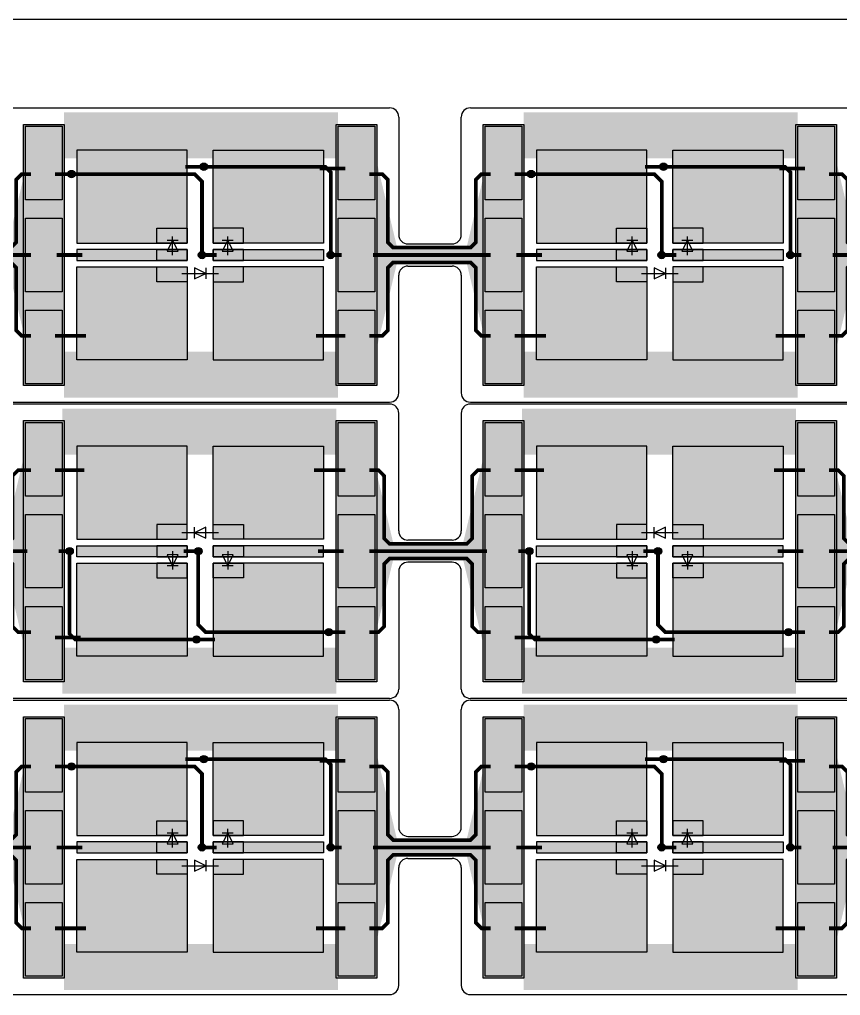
# Model space of a CAD drawing. Extents: x 1822 to 2392, y 725 to 1125.
# Drawn here: x 2092.9 to 2137.5, y 982.1 to 1035.1 of the extents above; entities that cross this region are included whole.
import ezdxf

# ---------------------------------------------------------------- set-up
doc = ezdxf.new("R2010")
doc.units = 0
doc.header["$LTSCALE"] = 0.2
for name, color, linetype in [('BS', 1, 'CONTINUOUS'), ('Durchsteiger', 3, 'CONTINUOUS'), ('LED', 7, 'CONTINUOUS'), ('LS', 5, 'CONTINUOUS'), ('Rand', 6, 'CONTINUOUS')]:
    doc.layers.add(name, color=color, linetype=linetype)

msp = doc.modelspace()

# ---------------------------------------------------------------- hatches: boundary and pattern name
at = {"layer": 'BS'}
h = msp.add_hatch(color=256, dxfattribs=at)
h.paths.add_polyline_path([(2095.2, 1029.3), (2093.2, 1029.3), (2093.2, 1025.3), (2095.2, 1025.3)])
h.paths.add_polyline_path([(2095.2, 1024.3), (2093.2, 1024.3), (2093.2, 1020.3), (2095.2, 1020.3)])
h.paths.add_polyline_path([(2095.2, 1019.3), (2093.2, 1019.3), (2093.2, 1015.3), (2095.2, 1015.3)])
h = msp.add_hatch(color=256, dxfattribs=at)
h.paths.add_polyline_path([(2112.2, 1029.3), (2110.2, 1029.3), (2110.2, 1025.3), (2112.2, 1025.3)])
h.paths.add_polyline_path([(2112.2, 1024.3), (2110.2, 1024.3), (2110.2, 1020.3), (2112.2, 1020.3)])
h.paths.add_polyline_path([(2112.2, 1019.3), (2110.2, 1019.3), (2110.2, 1015.3), (2112.2, 1015.3)])
h = msp.add_hatch(color=256, dxfattribs=at)
h.paths.add_polyline_path([(2120.2, 1029.3), (2118.2, 1029.3), (2118.2, 1025.3), (2120.2, 1025.3)])
h.paths.add_polyline_path([(2120.2, 1024.3), (2118.2, 1024.3), (2118.2, 1020.3), (2120.2, 1020.3)])
h.paths.add_polyline_path([(2120.2, 1019.3), (2118.2, 1019.3), (2118.2, 1015.3), (2120.2, 1015.3)])
h = msp.add_hatch(color=256, dxfattribs=at)
h.paths.add_polyline_path([(2137.2, 1029.3), (2135.2, 1029.3), (2135.2, 1025.3), (2137.2, 1025.3)])
h.paths.add_polyline_path([(2137.2, 1024.3), (2135.2, 1024.3), (2135.2, 1020.3), (2137.2, 1020.3)])
h.paths.add_polyline_path([(2137.2, 1019.3), (2135.2, 1019.3), (2135.2, 1015.3), (2137.2, 1015.3)])
h = msp.add_hatch(color=256, dxfattribs=at)
h.paths.add_polyline_path([(2096, 1028), (2096, 1022.95), (2100.35, 1022.95), (2100.35, 1023.75), (2102, 1023.75), (2102, 1028)])
h.paths.add_polyline_path([(2096, 1022.6), (2096, 1022), (2100.35, 1022), (2100.35, 1022.6)])
h.paths.add_polyline_path([(2096, 1021.65), (2096, 1016.6), (2102, 1016.6), (2102, 1020.85), (2100.35, 1020.85), (2100.35, 1021.65)])
h.paths.add_polyline_path([(2105.05, 1021.65), (2105.05, 1020.85), (2103.4, 1020.85), (2103.4, 1016.6), (2109.4, 1016.6), (2109.4, 1021.65)])
h.paths.add_polyline_path([(2105.05, 1022.6), (2105.05, 1022), (2109.4, 1022), (2109.4, 1022.6)])
h.paths.add_polyline_path([(2103.4, 1028), (2103.4, 1023.75), (2105.05, 1023.75), (2105.05, 1022.95), (2109.4, 1022.95), (2109.4, 1028)])
h.paths.add_polyline_path([(2103.4, 1023.75), (2103.4, 1022.95), (2104.125, 1022.95), (2104.2, 1023.1), (2104.275, 1022.95), (2105.05, 1022.95), (2105.05, 1023.75)], flags=17)
h.paths.add_polyline_path([(2103.4, 1022.6), (2103.4, 1022), (2105.05, 1022), (2105.05, 1022.6), (2104.45, 1022.6), (2104.5, 1022.5), (2103.9, 1022.5), (2103.95, 1022.6)])
h.paths.add_polyline_path([(2103.4, 1021.65), (2103.4, 1020.85), (2105.05, 1020.85), (2105.05, 1021.65)], flags=17)
h.paths.add_polyline_path([(2100.35, 1021.65), (2100.35, 1020.85), (2102, 1020.85), (2102, 1021.65)], flags=16)
h.paths.add_polyline_path([(2100.35, 1022.6), (2100.35, 1022), (2102, 1022), (2102, 1022.6), (2101.45, 1022.6), (2101.5, 1022.5), (2100.9, 1022.5), (2100.95, 1022.6)])
h.paths.add_polyline_path([(2100.35, 1023.75), (2100.35, 1022.95), (2101.125, 1022.95), (2101.2, 1023.1), (2101.275, 1022.95), (2102, 1022.95), (2102, 1023.75)], flags=17)
h = msp.add_hatch(color=256, dxfattribs=at)
h.paths.add_polyline_path([(2121, 1028), (2121, 1022.95), (2125.35, 1022.95), (2125.35, 1023.75), (2127, 1023.75), (2127, 1028)])
h.paths.add_polyline_path([(2121, 1022.6), (2121, 1022), (2125.35, 1022), (2125.35, 1022.6)])
h.paths.add_polyline_path([(2121, 1021.65), (2121, 1016.6), (2127, 1016.6), (2127, 1020.85), (2125.35, 1020.85), (2125.35, 1021.65)])
h.paths.add_polyline_path([(2130.05, 1021.65), (2130.05, 1020.85), (2128.4, 1020.85), (2128.4, 1016.6), (2134.4, 1016.6), (2134.4, 1021.65)])
h.paths.add_polyline_path([(2130.05, 1022.6), (2130.05, 1022), (2134.4, 1022), (2134.4, 1022.6)])
h.paths.add_polyline_path([(2128.4, 1028), (2128.4, 1023.75), (2130.05, 1023.75), (2130.05, 1022.95), (2134.4, 1022.95), (2134.4, 1028)])
h.paths.add_polyline_path([(2128.4, 1023.75), (2128.4, 1022.95), (2129.125, 1022.95), (2129.2, 1023.1), (2129.275, 1022.95), (2130.05, 1022.95), (2130.05, 1023.75)], flags=17)
h.paths.add_polyline_path([(2128.4, 1022.6), (2128.4, 1022), (2130.05, 1022), (2130.05, 1022.6), (2129.45, 1022.6), (2129.5, 1022.5), (2128.9, 1022.5), (2128.95, 1022.6)])
h.paths.add_polyline_path([(2128.4, 1021.65), (2128.4, 1020.85), (2130.05, 1020.85), (2130.05, 1021.65)], flags=17)
h.paths.add_polyline_path([(2125.35, 1021.65), (2125.35, 1020.85), (2127, 1020.85), (2127, 1021.65)], flags=16)
h.paths.add_polyline_path([(2125.35, 1022.6), (2125.35, 1022), (2127, 1022), (2127, 1022.6), (2126.45, 1022.6), (2126.5, 1022.5), (2125.9, 1022.5), (2125.95, 1022.6)])
h.paths.add_polyline_path([(2125.35, 1023.75), (2125.35, 1022.95), (2126.125, 1022.95), (2126.2, 1023.1), (2126.275, 1022.95), (2127, 1022.95), (2127, 1023.75)], flags=17)
h = msp.add_hatch(color=256, dxfattribs=at)
h.paths.add_polyline_path([(2093.2, 999.2), (2095.2, 999.2), (2095.2, 1003.2), (2093.2, 1003.2)])
h.paths.add_polyline_path([(2093.2, 1004.2), (2095.2, 1004.2), (2095.2, 1008.2), (2093.2, 1008.2)])
h.paths.add_polyline_path([(2093.2, 1009.2), (2095.2, 1009.2), (2095.2, 1013.2), (2093.2, 1013.2)])
h = msp.add_hatch(color=256, dxfattribs=at)
h.paths.add_polyline_path([(2110.2, 999.2), (2112.2, 999.2), (2112.2, 1003.2), (2110.2, 1003.2)])
h.paths.add_polyline_path([(2110.2, 1004.2), (2112.2, 1004.2), (2112.2, 1008.2), (2110.2, 1008.2)])
h.paths.add_polyline_path([(2110.2, 1009.2), (2112.2, 1009.2), (2112.2, 1013.2), (2110.2, 1013.2)])
h = msp.add_hatch(color=256, dxfattribs=at)
h.paths.add_polyline_path([(2118.2, 999.2), (2120.2, 999.2), (2120.2, 1003.2), (2118.2, 1003.2)])
h.paths.add_polyline_path([(2118.2, 1004.2), (2120.2, 1004.2), (2120.2, 1008.2), (2118.2, 1008.2)])
h.paths.add_polyline_path([(2118.2, 1009.2), (2120.2, 1009.2), (2120.2, 1013.2), (2118.2, 1013.2)])
h = msp.add_hatch(color=256, dxfattribs=at)
h.paths.add_polyline_path([(2135.2, 999.2), (2137.2, 999.2), (2137.2, 1003.2), (2135.2, 1003.2)])
h.paths.add_polyline_path([(2135.2, 1004.2), (2137.2, 1004.2), (2137.2, 1008.2), (2135.2, 1008.2)])
h.paths.add_polyline_path([(2135.2, 1009.2), (2137.2, 1009.2), (2137.2, 1013.2), (2135.2, 1013.2)])
h = msp.add_hatch(color=256, dxfattribs=at)
h.paths.add_polyline_path([(2109.4, 1000.5), (2109.4, 1005.55), (2105.05, 1005.55), (2105.05, 1004.75), (2103.4, 1004.75), (2103.4, 1000.5)])
h.paths.add_polyline_path([(2109.4, 1005.9), (2109.4, 1006.5), (2105.05, 1006.5), (2105.05, 1005.9)])
h.paths.add_polyline_path([(2109.4, 1006.85), (2109.4, 1011.9), (2103.4, 1011.9), (2103.4, 1007.65), (2105.05, 1007.65), (2105.05, 1006.85)])
h.paths.add_polyline_path([(2100.35, 1006.85), (2100.35, 1007.65), (2102, 1007.65), (2102, 1011.9), (2096, 1011.9), (2096, 1006.85)])
h.paths.add_polyline_path([(2100.35, 1005.9), (2100.35, 1006.5), (2096, 1006.5), (2096, 1005.9)])
h.paths.add_polyline_path([(2102, 1000.5), (2102, 1004.75), (2100.35, 1004.75), (2100.35, 1005.55), (2096, 1005.55), (2096, 1000.5)])
h.paths.add_polyline_path([(2102, 1004.75), (2102, 1005.55), (2101.275, 1005.55), (2101.2, 1005.4), (2101.125, 1005.55), (2100.35, 1005.55), (2100.35, 1004.75)], flags=17)
h.paths.add_polyline_path([(2102, 1005.9), (2102, 1006.5), (2100.35, 1006.5), (2100.35, 1005.9), (2100.95, 1005.9), (2100.9, 1006), (2101.5, 1006), (2101.45, 1005.9)])
h.paths.add_polyline_path([(2102, 1006.85), (2102, 1007.65), (2100.35, 1007.65), (2100.35, 1006.85)], flags=17)
h.paths.add_polyline_path([(2105.05, 1006.85), (2105.05, 1007.65), (2103.4, 1007.65), (2103.4, 1006.85)], flags=16)
h.paths.add_polyline_path([(2105.05, 1005.9), (2105.05, 1006.5), (2103.4, 1006.5), (2103.4, 1005.9), (2103.95, 1005.9), (2103.9, 1006), (2104.5, 1006), (2104.45, 1005.9)])
h.paths.add_polyline_path([(2105.05, 1004.75), (2105.05, 1005.55), (2104.275, 1005.55), (2104.2, 1005.4), (2104.125, 1005.55), (2103.4, 1005.55), (2103.4, 1004.75)], flags=17)
h = msp.add_hatch(color=256, dxfattribs=at)
h.paths.add_polyline_path([(2134.4, 1000.5), (2134.4, 1005.55), (2130.05, 1005.55), (2130.05, 1004.75), (2128.4, 1004.75), (2128.4, 1000.5)])
h.paths.add_polyline_path([(2134.4, 1005.9), (2134.4, 1006.5), (2130.05, 1006.5), (2130.05, 1005.9)])
h.paths.add_polyline_path([(2134.4, 1006.85), (2134.4, 1011.9), (2128.4, 1011.9), (2128.4, 1007.65), (2130.05, 1007.65), (2130.05, 1006.85)])
h.paths.add_polyline_path([(2125.35, 1006.85), (2125.35, 1007.65), (2127, 1007.65), (2127, 1011.9), (2121, 1011.9), (2121, 1006.85)])
h.paths.add_polyline_path([(2125.35, 1005.9), (2125.35, 1006.5), (2121, 1006.5), (2121, 1005.9)])
h.paths.add_polyline_path([(2127, 1000.5), (2127, 1004.75), (2125.35, 1004.75), (2125.35, 1005.55), (2121, 1005.55), (2121, 1000.5)])
h.paths.add_polyline_path([(2127, 1004.75), (2127, 1005.55), (2126.275, 1005.55), (2126.2, 1005.4), (2126.125, 1005.55), (2125.35, 1005.55), (2125.35, 1004.75)], flags=17)
h.paths.add_polyline_path([(2127, 1005.9), (2127, 1006.5), (2125.35, 1006.5), (2125.35, 1005.9), (2125.95, 1005.9), (2125.9, 1006), (2126.5, 1006), (2126.45, 1005.9)])
h.paths.add_polyline_path([(2127, 1006.85), (2127, 1007.65), (2125.35, 1007.65), (2125.35, 1006.85)], flags=17)
h.paths.add_polyline_path([(2130.05, 1006.85), (2130.05, 1007.65), (2128.4, 1007.65), (2128.4, 1006.85)], flags=16)
h.paths.add_polyline_path([(2130.05, 1005.9), (2130.05, 1006.5), (2128.4, 1006.5), (2128.4, 1005.9), (2128.95, 1005.9), (2128.9, 1006), (2129.5, 1006), (2129.45, 1005.9)])
h.paths.add_polyline_path([(2130.05, 1004.75), (2130.05, 1005.55), (2129.275, 1005.55), (2129.2, 1005.4), (2129.125, 1005.55), (2128.4, 1005.55), (2128.4, 1004.75)], flags=17)
h = msp.add_hatch(color=256, dxfattribs=at)
h.paths.add_polyline_path([(2095.2, 997.1), (2093.2, 997.1), (2093.2, 993.1), (2095.2, 993.1)])
h.paths.add_polyline_path([(2095.2, 992.1), (2093.2, 992.1), (2093.2, 988.1), (2095.2, 988.1)])
h.paths.add_polyline_path([(2095.2, 987.1), (2093.2, 987.1), (2093.2, 983.1), (2095.2, 983.1)])
h = msp.add_hatch(color=256, dxfattribs=at)
h.paths.add_polyline_path([(2112.2, 997.1), (2110.2, 997.1), (2110.2, 993.1), (2112.2, 993.1)])
h.paths.add_polyline_path([(2112.2, 992.1), (2110.2, 992.1), (2110.2, 988.1), (2112.2, 988.1)])
h.paths.add_polyline_path([(2112.2, 987.1), (2110.2, 987.1), (2110.2, 983.1), (2112.2, 983.1)])
h = msp.add_hatch(color=256, dxfattribs=at)
h.paths.add_polyline_path([(2120.2, 997.1), (2118.2, 997.1), (2118.2, 993.1), (2120.2, 993.1)])
h.paths.add_polyline_path([(2120.2, 992.1), (2118.2, 992.1), (2118.2, 988.1), (2120.2, 988.1)])
h.paths.add_polyline_path([(2120.2, 987.1), (2118.2, 987.1), (2118.2, 983.1), (2120.2, 983.1)])
h = msp.add_hatch(color=256, dxfattribs=at)
h.paths.add_polyline_path([(2137.2, 997.1), (2135.2, 997.1), (2135.2, 993.1), (2137.2, 993.1)])
h.paths.add_polyline_path([(2137.2, 992.1), (2135.2, 992.1), (2135.2, 988.1), (2137.2, 988.1)])
h.paths.add_polyline_path([(2137.2, 987.1), (2135.2, 987.1), (2135.2, 983.1), (2137.2, 983.1)])
h = msp.add_hatch(color=256, dxfattribs=at)
h.paths.add_polyline_path([(2096, 995.8), (2096, 990.75), (2100.35, 990.75), (2100.35, 991.55), (2102, 991.55), (2102, 995.8)])
h.paths.add_polyline_path([(2096, 990.4), (2096, 989.8), (2100.35, 989.8), (2100.35, 990.4)])
h.paths.add_polyline_path([(2096, 989.45), (2096, 984.4), (2102, 984.4), (2102, 988.65), (2100.35, 988.65), (2100.35, 989.45)])
h.paths.add_polyline_path([(2105.05, 989.45), (2105.05, 988.65), (2103.4, 988.65), (2103.4, 984.4), (2109.4, 984.4), (2109.4, 989.45)])
h.paths.add_polyline_path([(2105.05, 990.4), (2105.05, 989.8), (2109.4, 989.8), (2109.4, 990.4)])
h.paths.add_polyline_path([(2103.4, 995.8), (2103.4, 991.55), (2105.05, 991.55), (2105.05, 990.75), (2109.4, 990.75), (2109.4, 995.8)])
h.paths.add_polyline_path([(2103.4, 991.55), (2103.4, 990.75), (2104.125, 990.75), (2104.2, 990.9), (2104.275, 990.75), (2105.05, 990.75), (2105.05, 991.55)], flags=17)
h.paths.add_polyline_path([(2103.4, 990.4), (2103.4, 989.8), (2105.05, 989.8), (2105.05, 990.4), (2104.45, 990.4), (2104.5, 990.3), (2103.9, 990.3), (2103.95, 990.4)])
h.paths.add_polyline_path([(2103.4, 989.45), (2103.4, 988.65), (2105.05, 988.65), (2105.05, 989.45)], flags=17)
h.paths.add_polyline_path([(2100.35, 989.45), (2100.35, 988.65), (2102, 988.65), (2102, 989.45)], flags=16)
h.paths.add_polyline_path([(2100.35, 990.4), (2100.35, 989.8), (2102, 989.8), (2102, 990.4), (2101.45, 990.4), (2101.5, 990.3), (2100.9, 990.3), (2100.95, 990.4)])
h.paths.add_polyline_path([(2100.35, 991.55), (2100.35, 990.75), (2101.125, 990.75), (2101.2, 990.9), (2101.275, 990.75), (2102, 990.75), (2102, 991.55)], flags=17)
h = msp.add_hatch(color=256, dxfattribs=at)
h.paths.add_polyline_path([(2121, 995.8), (2121, 990.75), (2125.35, 990.75), (2125.35, 991.55), (2127, 991.55), (2127, 995.8)])
h.paths.add_polyline_path([(2121, 990.4), (2121, 989.8), (2125.35, 989.8), (2125.35, 990.4)])
h.paths.add_polyline_path([(2121, 989.45), (2121, 984.4), (2127, 984.4), (2127, 988.65), (2125.35, 988.65), (2125.35, 989.45)])
h.paths.add_polyline_path([(2130.05, 989.45), (2130.05, 988.65), (2128.4, 988.65), (2128.4, 984.4), (2134.4, 984.4), (2134.4, 989.45)])
h.paths.add_polyline_path([(2130.05, 990.4), (2130.05, 989.8), (2134.4, 989.8), (2134.4, 990.4)])
h.paths.add_polyline_path([(2128.4, 995.8), (2128.4, 991.55), (2130.05, 991.55), (2130.05, 990.75), (2134.4, 990.75), (2134.4, 995.8)])
h.paths.add_polyline_path([(2128.4, 991.55), (2128.4, 990.75), (2129.125, 990.75), (2129.2, 990.9), (2129.275, 990.75), (2130.05, 990.75), (2130.05, 991.55)], flags=17)
h.paths.add_polyline_path([(2128.4, 990.4), (2128.4, 989.8), (2130.05, 989.8), (2130.05, 990.4), (2129.45, 990.4), (2129.5, 990.3), (2128.9, 990.3), (2128.95, 990.4)])
h.paths.add_polyline_path([(2128.4, 989.45), (2128.4, 988.65), (2130.05, 988.65), (2130.05, 989.45)], flags=17)
h.paths.add_polyline_path([(2125.35, 989.45), (2125.35, 988.65), (2127, 988.65), (2127, 989.45)], flags=16)
h.paths.add_polyline_path([(2125.35, 990.4), (2125.35, 989.8), (2127, 989.8), (2127, 990.4), (2126.45, 990.4), (2126.5, 990.3), (2125.9, 990.3), (2125.95, 990.4)])
h.paths.add_polyline_path([(2125.35, 991.55), (2125.35, 990.75), (2126.125, 990.75), (2126.2, 990.9), (2126.275, 990.75), (2127, 990.75), (2127, 991.55)], flags=17)
at = {"layer": 'Durchsteiger'}
for points in [[(2102.9, 1027.3, 1), (2102.9, 1026.9, 1)], [(2127.9, 1027.3, 1), (2127.9, 1026.9, 1)], [(2095.7, 1026.9, 1), (2095.7, 1026.5, 1)], [(2120.7, 1026.9, 1), (2120.7, 1026.5, 1)], [(2102.8, 1022.5, 1), (2102.8, 1022.1, 1)], [(2109.8, 1022.5, 1), (2109.8, 1022.1, 1)], [(2127.8, 1022.5, 1), (2127.8, 1022.1, 1)], [(2134.8, 1022.5, 1), (2134.8, 1022.1, 1)], [(2095.6, 1006, 1), (2095.6, 1006.4, 1)], [(2102.6, 1006, 1), (2102.6, 1006.4, 1)], [(2120.6, 1006, 1), (2120.6, 1006.4, 1)], [(2127.6, 1006, 1), (2127.6, 1006.4, 1)], [(2102.5, 1001.2, 1), (2102.5, 1001.6, 1)], [(2109.7, 1001.6, 1), (2109.7, 1002, 1)], [(2127.5, 1001.2, 1), (2127.5, 1001.6, 1)], [(2134.7, 1001.6, 1), (2134.7, 1002, 1)], [(2095.7, 994.7, 1), (2095.7, 994.3, 1)], [(2102.9, 995.1, 1), (2102.9, 994.7, 1)], [(2120.7, 994.7, 1), (2120.7, 994.3, 1)], [(2127.9, 995.1, 1), (2127.9, 994.7, 1)], [(2102.8, 990.3, 1), (2102.8, 989.9, 1)], [(2109.8, 990.3, 1), (2109.8, 989.9, 1)], [(2127.8, 990.3, 1), (2127.8, 989.9, 1)], [(2134.8, 990.3, 1), (2134.8, 989.9, 1)]]:
    msp.add_hatch(color=256, dxfattribs=at).paths.add_polyline_path(points)
at = {"layer": 'LS'}
for points in [[(2095.3, 1029.4), (2093.1, 1029.4), (2093.1, 1015.2), (2095.3, 1015.2)], [(2112.3, 1029.4), (2110.1, 1029.4), (2110.1, 1015.2), (2112.3, 1015.2)], [(2120.3, 1029.4), (2118.1, 1029.4), (2118.1, 1015.2), (2120.3, 1015.2)], [(2137.3, 1029.4), (2135.1, 1029.4), (2135.1, 1015.2), (2137.3, 1015.2)], [(2095.3, 1013.3), (2093.1, 1013.3), (2093.1, 999.1), (2095.3, 999.1)], [(2112.3, 1013.3), (2110.1, 1013.3), (2110.1, 999.1), (2112.3, 999.1)], [(2120.3, 1013.3), (2118.1, 1013.3), (2118.1, 999.1), (2120.3, 999.1)], [(2137.3, 1013.3), (2135.1, 1013.3), (2135.1, 999.1), (2137.3, 999.1)], [(2095.3, 997.2), (2093.1, 997.2), (2093.1, 983), (2095.3, 983)], [(2112.3, 997.2), (2110.1, 997.2), (2110.1, 983), (2112.3, 983)], [(2120.3, 997.2), (2118.1, 997.2), (2118.1, 983), (2120.3, 983)], [(2137.3, 997.2), (2135.1, 997.2), (2135.1, 983), (2137.3, 983)]]:
    msp.add_hatch(color=256, dxfattribs=at).paths.add_polyline_path(points)

# ---------------------------------------------------------------- linework, layer by layer
at = {"layer": 'BS'}
for p, q in [((2102.6, 1022.3), (2102.8, 1022.3)), ((2102.7, 1022.2), (2102.7, 1022.4)), ((2127.6, 1022.3), (2127.8, 1022.3)), ((2127.7, 1022.2), (2127.7, 1022.4)), ((2102.8, 1006.2), (2102.6, 1006.2)), ((2102.7, 1006.3), (2102.7, 1006.1)), ((2127.8, 1006.2), (2127.6, 1006.2)), ((2127.7, 1006.3), (2127.7, 1006.1)), ((2102.6, 990.1), (2102.8, 990.1)), ((2102.7, 990), (2102.7, 990.2)), ((2127.6, 990.1), (2127.8, 990.1)), ((2127.7, 990), (2127.7, 990.2))]:
    msp.add_line(p, q, dxfattribs=at)
for points in [[(2093.2, 1025.3), (2093.2, 1029.3), (2095.2, 1029.3), (2095.2, 1025.3)], [(2110.2, 1025.3), (2110.2, 1029.3), (2112.2, 1029.3), (2112.2, 1025.3)], [(2118.2, 1025.3), (2118.2, 1029.3), (2120.2, 1029.3), (2120.2, 1025.3)], [(2135.2, 1025.3), (2135.2, 1029.3), (2137.2, 1029.3), (2137.2, 1025.3)], [(2102, 1022.95), (2102, 1028), (2096, 1028), (2096, 1022.95)], [(2103.4, 1022.95), (2103.4, 1028), (2109.4, 1028), (2109.4, 1022.95)], [(2127, 1022.95), (2127, 1028), (2121, 1028), (2121, 1022.95)], [(2128.4, 1022.95), (2128.4, 1028), (2134.4, 1028), (2134.4, 1022.95)], [(2093.2, 1020.3), (2093.2, 1024.3), (2095.2, 1024.3), (2095.2, 1020.3)], [(2110.2, 1020.3), (2110.2, 1024.3), (2112.2, 1024.3), (2112.2, 1020.3)], [(2118.2, 1020.3), (2118.2, 1024.3), (2120.2, 1024.3), (2120.2, 1020.3)], [(2135.2, 1020.3), (2135.2, 1024.3), (2137.2, 1024.3), (2137.2, 1020.3)], [(2100.35, 1022.95), (2100.35, 1023.75), (2102, 1023.75), (2102, 1022.95)], [(2105.05, 1022.95), (2105.05, 1023.75), (2103.4, 1023.75), (2103.4, 1022.95)], [(2125.35, 1022.95), (2125.35, 1023.75), (2127, 1023.75), (2127, 1022.95)], [(2130.05, 1022.95), (2130.05, 1023.75), (2128.4, 1023.75), (2128.4, 1022.95)], [(2102, 1022), (2102, 1022.6), (2096, 1022.6), (2096, 1022)], [(2100.35, 1022), (2100.35, 1022.6), (2102, 1022.6), (2102, 1022)], [(2105.05, 1022), (2105.05, 1022.6), (2103.4, 1022.6), (2103.4, 1022)], [(2103.4, 1022), (2103.4, 1022.6), (2109.4, 1022.6), (2109.4, 1022)], [(2127, 1022), (2127, 1022.6), (2121, 1022.6), (2121, 1022)], [(2125.35, 1022), (2125.35, 1022.6), (2127, 1022.6), (2127, 1022)], [(2130.05, 1022), (2130.05, 1022.6), (2128.4, 1022.6), (2128.4, 1022)], [(2128.4, 1022), (2128.4, 1022.6), (2134.4, 1022.6), (2134.4, 1022)], [(2102, 1021.65), (2102, 1016.6), (2096, 1016.6), (2096, 1021.65)], [(2100.35, 1020.85), (2100.35, 1021.65), (2102, 1021.65), (2102, 1020.85)], [(2105.05, 1020.85), (2105.05, 1021.65), (2103.4, 1021.65), (2103.4, 1020.85)], [(2103.4, 1021.65), (2103.4, 1016.6), (2109.4, 1016.6), (2109.4, 1021.65)], [(2127, 1021.65), (2127, 1016.6), (2121, 1016.6), (2121, 1021.65)], [(2125.35, 1020.85), (2125.35, 1021.65), (2127, 1021.65), (2127, 1020.85)], [(2130.05, 1020.85), (2130.05, 1021.65), (2128.4, 1021.65), (2128.4, 1020.85)], [(2128.4, 1021.65), (2128.4, 1016.6), (2134.4, 1016.6), (2134.4, 1021.65)], [(2093.2, 1015.3), (2093.2, 1019.3), (2095.2, 1019.3), (2095.2, 1015.3)], [(2110.2, 1015.3), (2110.2, 1019.3), (2112.2, 1019.3), (2112.2, 1015.3)], [(2118.2, 1015.3), (2118.2, 1019.3), (2120.2, 1019.3), (2120.2, 1015.3)], [(2135.2, 1015.3), (2135.2, 1019.3), (2137.2, 1019.3), (2137.2, 1015.3)], [(2095.2, 1013.2), (2095.2, 1009.2), (2093.2, 1009.2), (2093.2, 1013.2)], [(2112.2, 1013.2), (2112.2, 1009.2), (2110.2, 1009.2), (2110.2, 1013.2)], [(2120.2, 1013.2), (2120.2, 1009.2), (2118.2, 1009.2), (2118.2, 1013.2)], [(2137.2, 1013.2), (2137.2, 1009.2), (2135.2, 1009.2), (2135.2, 1013.2)], [(2102, 1006.85), (2102, 1011.9), (2096, 1011.9), (2096, 1006.85)], [(2103.4, 1006.85), (2103.4, 1011.9), (2109.4, 1011.9), (2109.4, 1006.85)], [(2127, 1006.85), (2127, 1011.9), (2121, 1011.9), (2121, 1006.85)], [(2128.4, 1006.85), (2128.4, 1011.9), (2134.4, 1011.9), (2134.4, 1006.85)], [(2095.2, 1008.2), (2095.2, 1004.2), (2093.2, 1004.2), (2093.2, 1008.2)], [(2112.2, 1008.2), (2112.2, 1004.2), (2110.2, 1004.2), (2110.2, 1008.2)], [(2120.2, 1008.2), (2120.2, 1004.2), (2118.2, 1004.2), (2118.2, 1008.2)], [(2137.2, 1008.2), (2137.2, 1004.2), (2135.2, 1004.2), (2135.2, 1008.2)], [(2100.35, 1007.65), (2100.35, 1006.85), (2102, 1006.85), (2102, 1007.65)], [(2105.05, 1007.65), (2105.05, 1006.85), (2103.4, 1006.85), (2103.4, 1007.65)], [(2125.35, 1007.65), (2125.35, 1006.85), (2127, 1006.85), (2127, 1007.65)], [(2130.05, 1007.65), (2130.05, 1006.85), (2128.4, 1006.85), (2128.4, 1007.65)], [(2102, 1006.5), (2102, 1005.9), (2096, 1005.9), (2096, 1006.5)], [(2100.35, 1006.5), (2100.35, 1005.9), (2102, 1005.9), (2102, 1006.5)], [(2105.05, 1006.5), (2105.05, 1005.9), (2103.4, 1005.9), (2103.4, 1006.5)], [(2103.4, 1006.5), (2103.4, 1005.9), (2109.4, 1005.9), (2109.4, 1006.5)], [(2127, 1006.5), (2127, 1005.9), (2121, 1005.9), (2121, 1006.5)], [(2125.35, 1006.5), (2125.35, 1005.9), (2127, 1005.9), (2127, 1006.5)], [(2130.05, 1006.5), (2130.05, 1005.9), (2128.4, 1005.9), (2128.4, 1006.5)], [(2128.4, 1006.5), (2128.4, 1005.9), (2134.4, 1005.9), (2134.4, 1006.5)], [(2102, 1005.55), (2102, 1000.5), (2096, 1000.5), (2096, 1005.55)], [(2100.35, 1005.55), (2100.35, 1004.75), (2102, 1004.75), (2102, 1005.55)], [(2105.05, 1005.55), (2105.05, 1004.75), (2103.4, 1004.75), (2103.4, 1005.55)], [(2103.4, 1005.55), (2103.4, 1000.5), (2109.4, 1000.5), (2109.4, 1005.55)], [(2127, 1005.55), (2127, 1000.5), (2121, 1000.5), (2121, 1005.55)], [(2125.35, 1005.55), (2125.35, 1004.75), (2127, 1004.75), (2127, 1005.55)], [(2130.05, 1005.55), (2130.05, 1004.75), (2128.4, 1004.75), (2128.4, 1005.55)], [(2128.4, 1005.55), (2128.4, 1000.5), (2134.4, 1000.5), (2134.4, 1005.55)], [(2095.2, 1003.2), (2095.2, 999.2), (2093.2, 999.2), (2093.2, 1003.2)], [(2112.2, 1003.2), (2112.2, 999.2), (2110.2, 999.2), (2110.2, 1003.2)], [(2120.2, 1003.2), (2120.2, 999.2), (2118.2, 999.2), (2118.2, 1003.2)], [(2137.2, 1003.2), (2137.2, 999.2), (2135.2, 999.2), (2135.2, 1003.2)], [(2093.2, 993.1), (2093.2, 997.1), (2095.2, 997.1), (2095.2, 993.1)], [(2110.2, 993.1), (2110.2, 997.1), (2112.2, 997.1), (2112.2, 993.1)], [(2118.2, 993.1), (2118.2, 997.1), (2120.2, 997.1), (2120.2, 993.1)], [(2135.2, 993.1), (2135.2, 997.1), (2137.2, 997.1), (2137.2, 993.1)], [(2102, 990.75), (2102, 995.8), (2096, 995.8), (2096, 990.75)], [(2103.4, 990.75), (2103.4, 995.8), (2109.4, 995.8), (2109.4, 990.75)], [(2127, 990.75), (2127, 995.8), (2121, 995.8), (2121, 990.75)], [(2128.4, 990.75), (2128.4, 995.8), (2134.4, 995.8), (2134.4, 990.75)], [(2093.2, 988.1), (2093.2, 992.1), (2095.2, 992.1), (2095.2, 988.1)], [(2110.2, 988.1), (2110.2, 992.1), (2112.2, 992.1), (2112.2, 988.1)], [(2118.2, 988.1), (2118.2, 992.1), (2120.2, 992.1), (2120.2, 988.1)], [(2135.2, 988.1), (2135.2, 992.1), (2137.2, 992.1), (2137.2, 988.1)], [(2100.35, 990.75), (2100.35, 991.55), (2102, 991.55), (2102, 990.75)], [(2105.05, 990.75), (2105.05, 991.55), (2103.4, 991.55), (2103.4, 990.75)], [(2125.35, 990.75), (2125.35, 991.55), (2127, 991.55), (2127, 990.75)], [(2130.05, 990.75), (2130.05, 991.55), (2128.4, 991.55), (2128.4, 990.75)], [(2102, 989.8), (2102, 990.4), (2096, 990.4), (2096, 989.8)], [(2100.35, 989.8), (2100.35, 990.4), (2102, 990.4), (2102, 989.8)], [(2105.05, 989.8), (2105.05, 990.4), (2103.4, 990.4), (2103.4, 989.8)], [(2103.4, 989.8), (2103.4, 990.4), (2109.4, 990.4), (2109.4, 989.8)], [(2127, 989.8), (2127, 990.4), (2121, 990.4), (2121, 989.8)], [(2125.35, 989.8), (2125.35, 990.4), (2127, 990.4), (2127, 989.8)], [(2130.05, 989.8), (2130.05, 990.4), (2128.4, 990.4), (2128.4, 989.8)], [(2128.4, 989.8), (2128.4, 990.4), (2134.4, 990.4), (2134.4, 989.8)], [(2102, 989.45), (2102, 984.4), (2096, 984.4), (2096, 989.45)], [(2100.35, 988.65), (2100.35, 989.45), (2102, 989.45), (2102, 988.65)], [(2105.05, 988.65), (2105.05, 989.45), (2103.4, 989.45), (2103.4, 988.65)], [(2103.4, 989.45), (2103.4, 984.4), (2109.4, 984.4), (2109.4, 989.45)], [(2127, 989.45), (2127, 984.4), (2121, 984.4), (2121, 989.45)], [(2125.35, 988.65), (2125.35, 989.45), (2127, 989.45), (2127, 988.65)], [(2130.05, 988.65), (2130.05, 989.45), (2128.4, 989.45), (2128.4, 988.65)], [(2128.4, 989.45), (2128.4, 984.4), (2134.4, 984.4), (2134.4, 989.45)], [(2093.2, 983.1), (2093.2, 987.1), (2095.2, 987.1), (2095.2, 983.1)], [(2110.2, 983.1), (2110.2, 987.1), (2112.2, 987.1), (2112.2, 983.1)], [(2118.2, 983.1), (2118.2, 987.1), (2120.2, 987.1), (2120.2, 983.1)], [(2135.2, 983.1), (2135.2, 987.1), (2137.2, 987.1), (2137.2, 983.1)]]:
    msp.add_lwpolyline(points, close=True, dxfattribs=at)
at = {"layer": 'BS', "const_width": 0.2}
for points in [[(2101.9, 1027.1), (2102.8, 1027.1)], [(2109.2, 1027), (2110.6, 1027)], [(2126.9, 1027.1), (2127.8, 1027.1)], [(2134.2, 1027), (2135.6, 1027)], [(2090.1, 1022.7), (2092.4, 1022.7), (2092.7, 1023), (2092.7, 1026.4), (2093, 1026.7), (2093.5, 1026.7)], [(2095.6, 1026.7), (2094.8, 1026.7)], [(2111.9, 1026.7), (2112.6, 1026.7), (2112.9, 1026.4), (2112.9, 1023), (2113.2, 1022.7), (2115.1, 1022.7)], [(2115.1, 1022.7), (2117.4, 1022.7), (2117.7, 1023), (2117.7, 1026.4), (2118, 1026.7), (2118.5, 1026.7)], [(2120.6, 1026.7), (2119.8, 1026.7)], [(2136.9, 1026.7), (2137.6, 1026.7), (2137.9, 1026.4), (2137.9, 1023), (2138.2, 1022.7), (2140.1, 1022.7)], [(2090.1, 1022.3), (2093.5, 1022.3)], [(2094.9, 1022.3), (2096.3, 1022.3)], [(2102.9, 1022.3), (2103.6, 1022.3)], [(2109.9, 1022.3), (2110.4, 1022.3)], [(2112.1, 1022.3), (2115.1, 1022.3)], [(2115.1, 1022.3), (2118.5, 1022.3)], [(2119.9, 1022.3), (2121.3, 1022.3)], [(2127.9, 1022.3), (2128.6, 1022.3)], [(2134.9, 1022.3), (2135.4, 1022.3)], [(2137.1, 1022.3), (2140.1, 1022.3)], [(2090.1, 1021.9), (2092.4, 1021.9), (2092.7, 1021.6), (2092.7, 1018.2), (2093, 1017.9), (2093.5, 1017.9)], [(2111.9, 1017.9), (2112.6, 1017.9), (2112.9, 1018.2), (2112.9, 1021.6), (2113.2, 1021.9), (2115.1, 1021.9)], [(2115.1, 1021.9), (2117.4, 1021.9), (2117.7, 1021.6), (2117.7, 1018.2), (2118, 1017.9), (2118.5, 1017.9)], [(2136.9, 1017.9), (2137.6, 1017.9), (2137.9, 1018.2), (2137.9, 1021.6), (2138.2, 1021.9), (2140.1, 1021.9)], [(2094.8, 1017.9), (2096.5, 1017.9)], [(2109, 1017.9), (2110.6, 1017.9)], [(2119.8, 1017.9), (2121.5, 1017.9)], [(2134, 1017.9), (2135.6, 1017.9)], [(2093.5, 1010.6), (2092.8, 1010.6), (2092.5, 1010.3), (2092.5, 1006.9), (2092.2, 1006.6), (2090.3, 1006.6)], [(2096.4, 1010.6), (2094.8, 1010.6)], [(2110.6, 1010.6), (2108.9, 1010.6)], [(2115.3, 1006.6), (2113, 1006.6), (2112.7, 1006.9), (2112.7, 1010.3), (2112.4, 1010.6), (2111.9, 1010.6)], [(2118.5, 1010.6), (2117.8, 1010.6), (2117.5, 1010.3), (2117.5, 1006.9), (2117.2, 1006.6), (2115.3, 1006.6)], [(2121.4, 1010.6), (2119.8, 1010.6)], [(2135.6, 1010.6), (2133.9, 1010.6)], [(2140.3, 1006.6), (2138, 1006.6), (2137.7, 1006.9), (2137.7, 1010.3), (2137.4, 1010.6), (2136.9, 1010.6)], [(2093.3, 1006.2), (2090.3, 1006.2)], [(2093.5, 1001.8), (2092.8, 1001.8), (2092.5, 1002.1), (2092.5, 1005.5), (2092.2, 1005.8), (2090.3, 1005.8)], [(2095.5, 1006.2), (2095, 1006.2)], [(2102.5, 1006.2), (2101.8, 1006.2)], [(2110.5, 1006.2), (2109.1, 1006.2)], [(2115.3, 1006.2), (2111.9, 1006.2)], [(2115.3, 1005.8), (2113, 1005.8), (2112.7, 1005.5), (2112.7, 1002.1), (2112.4, 1001.8), (2111.9, 1001.8)], [(2118.3, 1006.2), (2115.3, 1006.2)], [(2118.5, 1001.8), (2117.8, 1001.8), (2117.5, 1002.1), (2117.5, 1005.5), (2117.2, 1005.8), (2115.3, 1005.8)], [(2120.5, 1006.2), (2120, 1006.2)], [(2127.5, 1006.2), (2126.8, 1006.2)], [(2135.5, 1006.2), (2134.1, 1006.2)], [(2140.3, 1006.2), (2136.9, 1006.2)], [(2140.3, 1005.8), (2138, 1005.8), (2137.7, 1005.5), (2137.7, 1002.1), (2137.4, 1001.8), (2136.9, 1001.8)], [(2096.2, 1001.5), (2094.8, 1001.5)], [(2109.8, 1001.8), (2110.6, 1001.8)], [(2121.2, 1001.5), (2119.8, 1001.5)], [(2134.8, 1001.8), (2135.6, 1001.8)], [(2103.5, 1001.4), (2102.6, 1001.4)], [(2128.5, 1001.4), (2127.6, 1001.4)], [(2101.9, 994.9), (2102.8, 994.9)], [(2109.2, 994.8), (2110.6, 994.8)], [(2126.9, 994.9), (2127.8, 994.9)], [(2134.2, 994.8), (2135.6, 994.8)], [(2090.1, 990.5), (2092.4, 990.5), (2092.7, 990.8), (2092.7, 994.2), (2093, 994.5), (2093.5, 994.5)], [(2095.6, 994.5), (2094.8, 994.5)], [(2111.9, 994.5), (2112.6, 994.5), (2112.9, 994.2), (2112.9, 990.8), (2113.2, 990.5), (2115.1, 990.5)], [(2115.1, 990.5), (2117.4, 990.5), (2117.7, 990.8), (2117.7, 994.2), (2118, 994.5), (2118.5, 994.5)], [(2120.6, 994.5), (2119.8, 994.5)], [(2136.9, 994.5), (2137.6, 994.5), (2137.9, 994.2), (2137.9, 990.8), (2138.2, 990.5), (2140.1, 990.5)], [(2090.1, 990.1), (2093.5, 990.1)], [(2094.9, 990.1), (2096.3, 990.1)], [(2102.9, 990.1), (2103.6, 990.1)], [(2109.9, 990.1), (2110.4, 990.1)], [(2112.1, 990.1), (2115.1, 990.1)], [(2115.1, 990.1), (2118.5, 990.1)], [(2119.9, 990.1), (2121.3, 990.1)], [(2127.9, 990.1), (2128.6, 990.1)], [(2134.9, 990.1), (2135.4, 990.1)], [(2137.1, 990.1), (2140.1, 990.1)], [(2090.1, 989.7), (2092.4, 989.7), (2092.7, 989.4), (2092.7, 986), (2093, 985.7), (2093.5, 985.7)], [(2111.9, 985.7), (2112.6, 985.7), (2112.9, 986), (2112.9, 989.4), (2113.2, 989.7), (2115.1, 989.7)], [(2115.1, 989.7), (2117.4, 989.7), (2117.7, 989.4), (2117.7, 986), (2118, 985.7), (2118.5, 985.7)], [(2136.9, 985.7), (2137.6, 985.7), (2137.9, 986), (2137.9, 989.4), (2138.2, 989.7), (2140.1, 989.7)], [(2094.8, 985.7), (2096.5, 985.7)], [(2109, 985.7), (2110.6, 985.7)], [(2119.8, 985.7), (2121.5, 985.7)], [(2134, 985.7), (2135.6, 985.7)]]:
    msp.add_lwpolyline(points, dxfattribs=at)
at = {"layer": 'Durchsteiger'}
for centre in [(2102.9, 1027.1), (2127.9, 1027.1), (2095.7, 1026.7), (2120.7, 1026.7), (2102.8, 1022.3), (2109.8, 1022.3), (2127.8, 1022.3), (2134.8, 1022.3), (2095.6, 1006.2), (2102.6, 1006.2), (2120.6, 1006.2), (2127.6, 1006.2), (2102.5, 1001.4), (2109.7, 1001.8), (2127.5, 1001.4), (2134.7, 1001.8), (2095.7, 994.5), (2102.9, 994.9), (2120.7, 994.5), (2127.9, 994.9), (2102.8, 990.1), (2109.8, 990.1), (2127.8, 990.1), (2134.8, 990.1)]:
    msp.add_circle(centre, 0.2, dxfattribs=at)
at = {"layer": 'LED'}
for p, q in [((2101.2, 1023.1), (2100.9, 1022.5)), ((2100.9, 1023.1), (2101.5, 1023.1)), ((2101.2, 1022.3), (2101.2, 1023.3)), ((2101.5, 1022.5), (2101.2, 1023.1)), ((2104.2, 1023.1), (2103.9, 1022.5)), ((2103.9, 1023.1), (2104.5, 1023.1)), ((2104.2, 1022.3), (2104.2, 1023.3)), ((2104.5, 1022.5), (2104.2, 1023.1)), ((2126.2, 1023.1), (2125.9, 1022.5)), ((2125.9, 1023.1), (2126.5, 1023.1)), ((2126.2, 1022.3), (2126.2, 1023.3)), ((2126.5, 1022.5), (2126.2, 1023.1)), ((2129.2, 1023.1), (2128.9, 1022.5)), ((2128.9, 1023.1), (2129.5, 1023.1)), ((2129.2, 1022.3), (2129.2, 1023.3)), ((2129.5, 1022.5), (2129.2, 1023.1)), ((2100.9, 1022.5), (2101.5, 1022.5)), ((2103.9, 1022.5), (2104.5, 1022.5)), ((2125.9, 1022.5), (2126.5, 1022.5)), ((2128.9, 1022.5), (2129.5, 1022.5)), ((2101.7, 1021.3), (2103.7, 1021.3)), ((2102.4, 1021.6), (2102.4, 1021)), ((2103, 1021.3), (2102.4, 1021.6)), ((2102.4, 1021), (2103, 1021.3)), ((2103, 1021.6), (2103, 1021)), ((2126.7, 1021.3), (2128.7, 1021.3)), ((2127.4, 1021.6), (2127.4, 1021)), ((2128, 1021.3), (2127.4, 1021.6)), ((2127.4, 1021), (2128, 1021.3)), ((2128, 1021.6), (2128, 1021)), ((2103, 1007.5), (2102.4, 1007.2)), ((2102.4, 1006.9), (2102.4, 1007.5)), ((2103, 1006.9), (2103, 1007.5)), ((2128, 1007.5), (2127.4, 1007.2)), ((2127.4, 1006.9), (2127.4, 1007.5)), ((2128, 1006.9), (2128, 1007.5)), ((2103.7, 1007.2), (2101.7, 1007.2)), ((2102.4, 1007.2), (2103, 1006.9)), ((2128.7, 1007.2), (2126.7, 1007.2)), ((2127.4, 1007.2), (2128, 1006.9)), ((2101.5, 1006), (2100.9, 1006)), ((2100.9, 1006), (2101.2, 1005.4)), ((2101.2, 1006.2), (2101.2, 1005.2)), ((2101.2, 1005.4), (2101.5, 1006)), ((2104.5, 1006), (2103.9, 1006)), ((2103.9, 1006), (2104.2, 1005.4)), ((2104.2, 1006.2), (2104.2, 1005.2)), ((2104.2, 1005.4), (2104.5, 1006)), ((2126.5, 1006), (2125.9, 1006)), ((2125.9, 1006), (2126.2, 1005.4)), ((2126.2, 1006.2), (2126.2, 1005.2)), ((2126.2, 1005.4), (2126.5, 1006)), ((2129.5, 1006), (2128.9, 1006)), ((2128.9, 1006), (2129.2, 1005.4)), ((2129.2, 1006.2), (2129.2, 1005.2)), ((2129.2, 1005.4), (2129.5, 1006)), ((2101.5, 1005.4), (2100.9, 1005.4)), ((2104.5, 1005.4), (2103.9, 1005.4)), ((2126.5, 1005.4), (2125.9, 1005.4)), ((2129.5, 1005.4), (2128.9, 1005.4)), ((2101.2, 990.1), (2101.2, 991.1)), ((2104.2, 990.1), (2104.2, 991.1)), ((2126.2, 990.1), (2126.2, 991.1)), ((2129.2, 990.1), (2129.2, 991.1)), ((2101.2, 990.9), (2100.9, 990.3)), ((2100.9, 990.9), (2101.5, 990.9)), ((2101.5, 990.3), (2101.2, 990.9)), ((2104.2, 990.9), (2103.9, 990.3)), ((2103.9, 990.9), (2104.5, 990.9)), ((2104.5, 990.3), (2104.2, 990.9)), ((2126.2, 990.9), (2125.9, 990.3)), ((2125.9, 990.9), (2126.5, 990.9)), ((2126.5, 990.3), (2126.2, 990.9)), ((2129.2, 990.9), (2128.9, 990.3)), ((2128.9, 990.9), (2129.5, 990.9)), ((2129.5, 990.3), (2129.2, 990.9)), ((2100.9, 990.3), (2101.5, 990.3)), ((2103.9, 990.3), (2104.5, 990.3)), ((2125.9, 990.3), (2126.5, 990.3)), ((2128.9, 990.3), (2129.5, 990.3)), ((2102.4, 989.4), (2102.4, 988.8)), ((2103, 989.1), (2102.4, 989.4)), ((2103, 989.4), (2103, 988.8)), ((2127.4, 989.4), (2127.4, 988.8)), ((2128, 989.1), (2127.4, 989.4)), ((2128, 989.4), (2128, 988.8)), ((2101.7, 989.1), (2103.7, 989.1)), ((2102.4, 988.8), (2103, 989.1)), ((2126.7, 989.1), (2128.7, 989.1)), ((2127.4, 988.8), (2128, 989.1))]:
    msp.add_line(p, q, dxfattribs=at)
at = {"layer": 'LS'}
for points in [[(2088.4, 1022.3, 0.9, 11, 0), (2087.2, 1022.3, 15, 15, 0)], [(2092.2, 1022.3, 0.9, 11, 0), (2093.4, 1022.3, 15, 15, 0)], [(2113.4, 1022.3, 0.9, 11, 0), (2112.2, 1022.3, 15, 15, 0)], [(2117.2, 1022.3, 0.9, 11, 0), (2118.4, 1022.3, 15, 15, 0)], [(2138.4, 1022.3, 0.9, 11, 0), (2137.2, 1022.3, 15, 15, 0)], [(2142.2, 1022.3, 0.9, 11, 0), (2143.4, 1022.3, 15, 15, 0)], [(2088.2, 1006.2, 0.9, 11, 0), (2087, 1006.2, 15, 15, 0)], [(2092, 1006.2, 0.9, 11, 0), (2093.2, 1006.2, 15, 15, 0)], [(2113.2, 1006.2, 0.9, 11, 0), (2112, 1006.2, 15, 15, 0)], [(2117, 1006.2, 0.9, 11, 0), (2118.2, 1006.2, 15, 15, 0)], [(2138.2, 1006.2, 0.9, 11, 0), (2137, 1006.2, 15, 15, 0)], [(2142, 1006.2, 0.9, 11, 0), (2143.2, 1006.2, 15, 15, 0)], [(2088.4, 990.1, 0.9, 11, 0), (2087.2, 990.1, 15, 15, 0)], [(2092.2, 990.1, 0.9, 11, 0), (2093.4, 990.1, 15, 15, 0)], [(2113.4, 990.1, 0.9, 11, 0), (2112.2, 990.1, 15, 15, 0)], [(2117.2, 990.1, 0.9, 11, 0), (2118.4, 990.1, 15, 15, 0)], [(2138.4, 990.1, 0.9, 11, 0), (2137.2, 990.1, 15, 15, 0)], [(2142.2, 990.1, 0.9, 11, 0), (2143.4, 990.1, 15, 15, 0)]]:
    msp.add_lwpolyline(points, format="xyseb", dxfattribs=at)
for points, const_width in [([(2095.3, 1028.8), (2110.2, 1028.8)], 2.5), ([(2120.3, 1028.8), (2135.2, 1028.8)], 2.5), ([(2103, 1027.1), (2109.5, 1027.1), (2109.8, 1026.8), (2109.8, 1022.6), (2109.8, 1022.4)], 0.2), ([(2128, 1027.1), (2134.5, 1027.1), (2134.8, 1026.8), (2134.8, 1022.6), (2134.8, 1022.4)], 0.2), ([(2095.8, 1026.7), (2097.9, 1026.7), (2102.4, 1026.7), (2102.8, 1026.3), (2102.8, 1022.4)], 0.2), ([(2120.8, 1026.7), (2122.9, 1026.7), (2127.4, 1026.7), (2127.8, 1026.3), (2127.8, 1022.4)], 0.2), ([(2113.4, 1022.3), (2115.1, 1022.3)], 0.9), ([(2115.1, 1022.3), (2117.2, 1022.3)], 0.9), ([(2095.3, 1015.8), (2110.2, 1015.8)], 2.5), ([(2120.3, 1015.8), (2135.2, 1015.8)], 2.5), ([(2110.1, 1012.7), (2095.2, 1012.7)], 2.5), ([(2135.1, 1012.7), (2120.2, 1012.7)], 2.5), ([(2115.3, 1006.2), (2113.2, 1006.2)], 0.9), ([(2117, 1006.2), (2115.3, 1006.2)], 0.9), ([(2102.4, 1001.4), (2095.9, 1001.4), (2095.6, 1001.7), (2095.6, 1005.9), (2095.6, 1006.1)], 0.2), ([(2109.6, 1001.8), (2107.5, 1001.8), (2103, 1001.8), (2102.6, 1002.2), (2102.6, 1006.1)], 0.2), ([(2127.4, 1001.4), (2120.9, 1001.4), (2120.6, 1001.7), (2120.6, 1005.9), (2120.6, 1006.1)], 0.2), ([(2134.6, 1001.8), (2132.5, 1001.8), (2128, 1001.8), (2127.6, 1002.2), (2127.6, 1006.1)], 0.2), ([(2110.1, 999.7), (2095.2, 999.7)], 2.5), ([(2135.1, 999.7), (2120.2, 999.7)], 2.5), ([(2095.3, 996.6), (2110.2, 996.6)], 2.5), ([(2120.3, 996.6), (2135.2, 996.6)], 2.5), ([(2103, 994.9), (2109.5, 994.9), (2109.8, 994.6), (2109.8, 990.4), (2109.8, 990.2)], 0.2), ([(2128, 994.9), (2134.5, 994.9), (2134.8, 994.6), (2134.8, 990.4), (2134.8, 990.2)], 0.2), ([(2095.8, 994.5), (2097.9, 994.5), (2102.4, 994.5), (2102.8, 994.1), (2102.8, 990.2)], 0.2), ([(2120.8, 994.5), (2122.9, 994.5), (2127.4, 994.5), (2127.8, 994.1), (2127.8, 990.2)], 0.2), ([(2113.4, 990.1), (2115.1, 990.1)], 0.9), ([(2115.1, 990.1), (2117.2, 990.1)], 0.9), ([(2095.3, 983.6), (2110.2, 983.6)], 2.5), ([(2120.3, 983.6), (2135.2, 983.6)], 2.5)]:
    msp.add_lwpolyline(points, dxfattribs=dict(at, const_width=const_width))
for points in [[(2093.1, 1015.2), (2093.1, 1029.4), (2095.3, 1029.4), (2095.3, 1015.2)], [(2110.1, 1015.2), (2110.1, 1029.4), (2112.3, 1029.4), (2112.3, 1015.2)], [(2118.1, 1015.2), (2118.1, 1029.4), (2120.3, 1029.4), (2120.3, 1015.2)], [(2135.1, 1015.2), (2135.1, 1029.4), (2137.3, 1029.4), (2137.3, 1015.2)], [(2095.3, 1013.3), (2095.3, 999.1), (2093.1, 999.1), (2093.1, 1013.3)], [(2112.3, 1013.3), (2112.3, 999.1), (2110.1, 999.1), (2110.1, 1013.3)], [(2120.3, 1013.3), (2120.3, 999.1), (2118.1, 999.1), (2118.1, 1013.3)], [(2137.3, 1013.3), (2137.3, 999.1), (2135.1, 999.1), (2135.1, 1013.3)], [(2093.1, 983), (2093.1, 997.2), (2095.3, 997.2), (2095.3, 983)], [(2110.1, 983), (2110.1, 997.2), (2112.3, 997.2), (2112.3, 983)], [(2118.1, 983), (2118.1, 997.2), (2120.3, 997.2), (2120.3, 983)], [(2135.1, 983), (2135.1, 997.2), (2137.3, 997.2), (2137.3, 983)]]:
    msp.add_lwpolyline(points, close=True, dxfattribs=at)
at = {"layer": 'Rand'}
for p, q in [((2092.4, 1030.3), (2113, 1030.3)), ((2117.4, 1030.3), (2138, 1030.3)), ((2113.5, 1029.8), (2113.5, 1023.4)), ((2116.9, 1023.4), (2116.9, 1029.8)), ((2114, 1022.9), (2115.1, 1022.9)), ((2114, 1022.9), (2115.1, 1022.9)), ((2115.1, 1022.9), (2116.4, 1022.9)), ((2115.1, 1022.9), (2116.4, 1022.9)), ((2114, 1021.7), (2115.1, 1021.7)), ((2114, 1021.7), (2115.1, 1021.7)), ((2115.1, 1021.7), (2116.4, 1021.7)), ((2115.1, 1021.7), (2116.4, 1021.7)), ((2113.5, 1014.8), (2113.5, 1021.2)), ((2116.9, 1021.2), (2116.9, 1014.8)), ((2092.4, 1014.3), (2113, 1014.3)), ((2113, 1014.2), (2092.4, 1014.2)), ((2117.4, 1014.3), (2138, 1014.3)), ((2138, 1014.2), (2117.4, 1014.2)), ((2113.5, 1007.3), (2113.5, 1013.7)), ((2116.9, 1013.7), (2116.9, 1007.3)), ((2115.3, 1006.8), (2114, 1006.8)), ((2115.3, 1006.8), (2114, 1006.8)), ((2116.4, 1006.8), (2115.3, 1006.8)), ((2116.4, 1006.8), (2115.3, 1006.8)), ((2115.3, 1005.6), (2114, 1005.6)), ((2115.3, 1005.6), (2114, 1005.6)), ((2116.4, 1005.6), (2115.3, 1005.6)), ((2116.4, 1005.6), (2115.3, 1005.6)), ((2113.5, 1005.1), (2113.5, 998.7)), ((2116.9, 998.7), (2116.9, 1005.1)), ((2113, 998.2), (2092.4, 998.2)), ((2092.4, 998.1), (2113, 998.1)), ((2138, 998.2), (2117.4, 998.2)), ((2117.4, 998.1), (2138, 998.1)), ((2113.5, 997.6), (2113.5, 991.2)), ((2116.9, 991.2), (2116.9, 997.6)), ((2114, 990.7), (2115.1, 990.7)), ((2114, 990.7), (2115.1, 990.7)), ((2115.1, 990.7), (2116.4, 990.7)), ((2115.1, 990.7), (2116.4, 990.7)), ((2114, 989.5), (2115.1, 989.5)), ((2114, 989.5), (2115.1, 989.5)), ((2115.1, 989.5), (2116.4, 989.5)), ((2115.1, 989.5), (2116.4, 989.5)), ((2113.5, 982.6), (2113.5, 989)), ((2116.9, 989), (2116.9, 982.6)), ((2092.4, 982.1), (2113, 982.1)), ((2117.4, 982.1), (2138, 982.1))]:
    msp.add_line(p, q, dxfattribs=at)
msp.add_lwpolyline([(1879, 735.1), (2379, 735.1), (2379, 1035.1), (1879, 1035.1)], close=True, dxfattribs=at)
for centre, start, end in [((2113, 1029.8), 0, 90), ((2117.4, 1029.8), 90, 180), ((2114, 1023.4), 180, 270), ((2116.4, 1023.4), 270, 0), ((2114, 1021.2), 90, 180), ((2116.4, 1021.2), 0, 90), ((2113, 1014.8), 270, 0), ((2117.4, 1014.8), 180, 270), ((2113, 1013.7), 0, 90), ((2117.4, 1013.7), 90, 180), ((2114, 1007.3), 180, 270), ((2116.4, 1007.3), 270, 0), ((2114, 1005.1), 90, 180), ((2116.4, 1005.1), 0, 90), ((2113, 998.7), 270, 0), ((2117.4, 998.7), 180, 270), ((2113, 997.6), 0, 90), ((2117.4, 997.6), 90, 180), ((2114, 991.2), 180, 270), ((2116.4, 991.2), 270, 0), ((2114, 989), 90, 180), ((2116.4, 989), 0, 90), ((2113, 982.6), 270, 0), ((2117.4, 982.6), 180, 270)]:
    msp.add_arc(centre, 0.5, start, end, dxfattribs=at)

doc.saveas('drawing.dxf')
